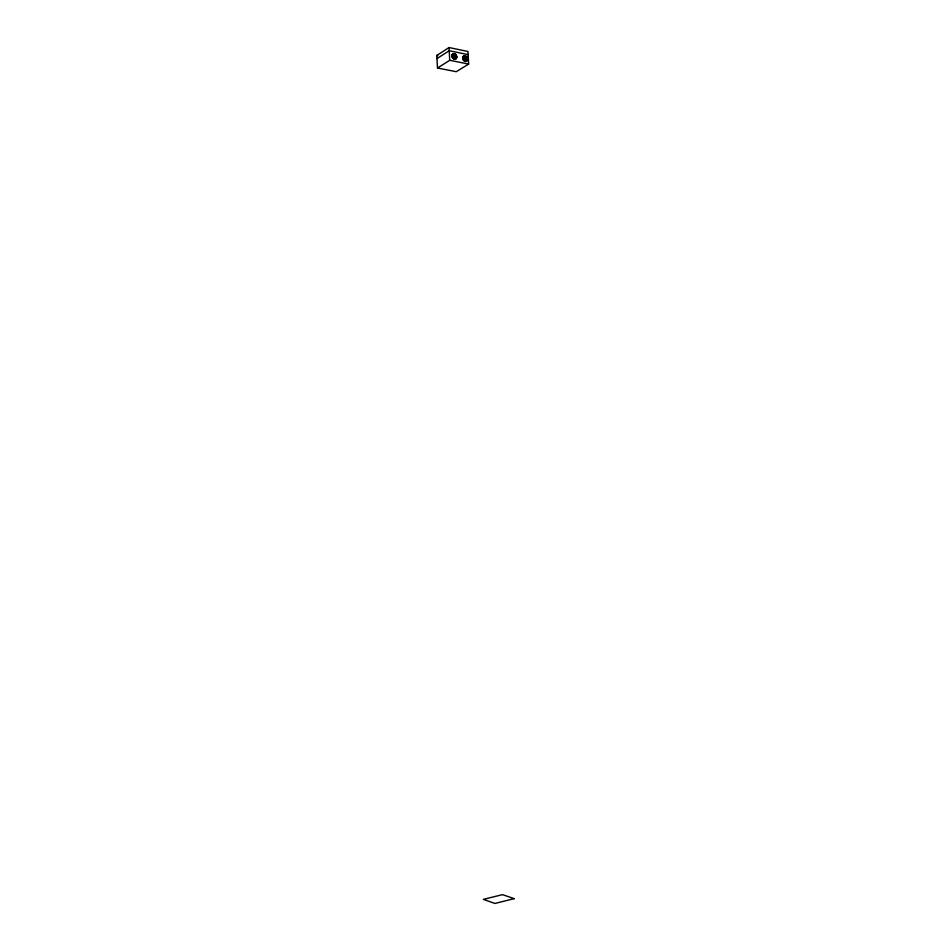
<?xml version="1.0" encoding="UTF-8"?>
<svg xmlns="http://www.w3.org/2000/svg" width="951" height="951" viewBox="0 0 951 951"><rect width="100%" height="100%" fill="white"/><g stroke="black" fill="none" stroke-linecap="round" stroke-linejoin="round"><path stroke-width="1.43" d="M466.513 58.427C464.136 59.485 466.775 55.824 466.192 58.819M454.364 55.74L455.517 55.515L455.137 56.739M455.481 56.489L455.339 55.633M436.806 55.455L449.038 47.55L467.951 51.485L468.653 64.109L456.254 71.694L437.484 68.02L436.806 55.455L437.817 55.657M436.985 58.593L449.205 50.736L468.13 54.635M437.484 68.02L449.728 60.293L468.653 64.109M466.263 58.796L465.17 58.118L466.049 57.5M454.935 55.217L454.376 56.097L455.315 56.632M454.756 55.336L455.386 55.384M455.16 56.62L454.53 55.8M466.014 57.702L466.347 58.368M449.038 47.55L449.728 60.293M514.194 898.647L494.936 903.45L483.393 899.361L502.508 894.653L514.194 898.647M463.446 58.07A2.425 1.807 63.5 0 0 466.477 60.638A2.425 1.807 63.5 0 0 466.252 56.68A2.425 1.807 63.5 0 0 463.446 58.07M462.685 58.213A2.936 2.187 63.5 0 0 466.347 61.328A2.936 2.187 63.5 0 0 466.073 56.537A2.936 2.187 63.5 0 0 462.685 58.213M463.898 58.166A1.878 1.391 63.5 0 0 466.228 60.151A1.878 1.391 63.5 0 0 466.061 57.096A1.878 1.391 63.5 0 0 463.898 58.166M464.076 58.047A1.878 1.391 63.5 0 0 466.406 60.032A1.878 1.391 63.5 0 0 466.24 56.977A1.878 1.391 63.5 0 0 464.076 58.047M462.864 58.106A2.936 2.187 63.5 0 0 466.525 61.209A2.936 2.187 63.5 0 0 466.252 56.418A2.936 2.187 63.5 0 0 462.864 58.106M464.54 58.142A1.284 0.951 63.5 0 0 466.145 59.509A1.284 0.951 63.5 0 0 466.026 57.405A1.284 0.951 63.5 0 0 464.54 58.142M464.718 58.035A1.284 0.963 63.5 0 0 466.323 59.402A1.284 0.963 63.5 0 0 466.204 57.298A1.284 0.963 63.5 0 0 464.718 58.035M452.617 55.859A2.449 1.819 63.1 0 0 455.672 58.451A2.449 1.819 63.1 0 0 455.458 54.469A2.449 1.819 63.1 0 0 452.617 55.859M451.856 56.002A2.96 2.211 63.1 0 0 455.553 59.14A2.96 2.211 63.1 0 0 455.279 54.314A2.96 2.211 63.1 0 0 451.856 56.002M453.068 55.954A1.89 1.403 63.1 0 0 455.434 57.952A1.89 1.403 63.1 0 0 455.256 54.873A1.89 1.403 63.1 0 0 453.068 55.954M452.438 55.978A2.449 1.819 63.1 0 0 455.493 58.558A2.449 1.819 63.1 0 0 455.279 54.587A2.449 1.819 63.1 0 0 452.438 55.978M453.247 55.836A1.89 1.403 63.1 0 0 455.612 57.845A1.89 1.403 63.1 0 0 455.434 54.766A1.89 1.403 63.1 0 0 453.247 55.836M452.034 55.895A2.96 2.211 63.1 0 0 455.731 59.021A2.96 2.211 63.1 0 0 455.458 54.207A2.96 2.211 63.1 0 0 452.034 55.895M453.722 55.931A1.296 0.963 63.1 0 0 455.339 57.31A1.296 0.963 63.1 0 0 455.232 55.194A1.296 0.963 63.1 0 0 453.722 55.931M453.9 55.824A1.296 0.963 63.1 0 0 455.517 57.203A1.296 0.963 63.1 0 0 455.41 55.087A1.296 0.963 63.1 0 0 453.9 55.824"/></g></svg>
